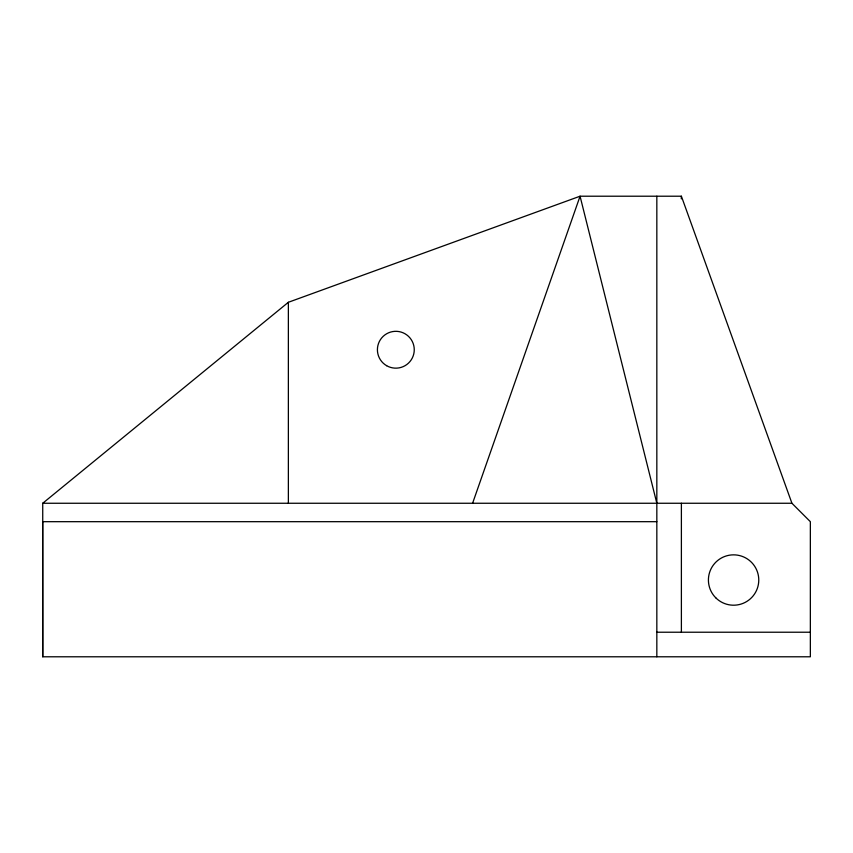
<?xml version="1.0" encoding="UTF-8"?>
<svg xmlns="http://www.w3.org/2000/svg" width="853" height="853" viewBox="0 0 853 853"><rect width="100%" height="100%" fill="white"/><g stroke="black" fill="none" stroke-linecap="round" stroke-linejoin="round"><path stroke-width="1.28" d="M472.594 503.259L580.061 196.211L681.387 196.211L791.925 503.259L810.35 521.684L810.35 656.789L42.735 656.789L42.65 521.684L656.831 521.684M656.831 503.259L580.061 196.211L288.367 302.282L42.735 503.259L42.735 656.789M42.65 503.259L791.925 503.259M656.831 632.222L810.35 632.222M681.312 196.211L681.312 198.866M681.387 503.259L681.387 632.222M656.831 196.211L656.831 656.789M288.367 302.282L288.367 503.259M386.622 365.692A18.425 18.425 0 0 0 414.259 349.741A18.425 18.425 0 0 0 386.622 333.779A18.425 18.425 0 0 0 386.622 365.692M715.784 597.825A25.174 25.174 0 0 0 757.912 586.544A25.174 25.174 0 0 0 727.076 555.708A25.174 25.174 0 0 0 715.784 597.825"/></g></svg>
